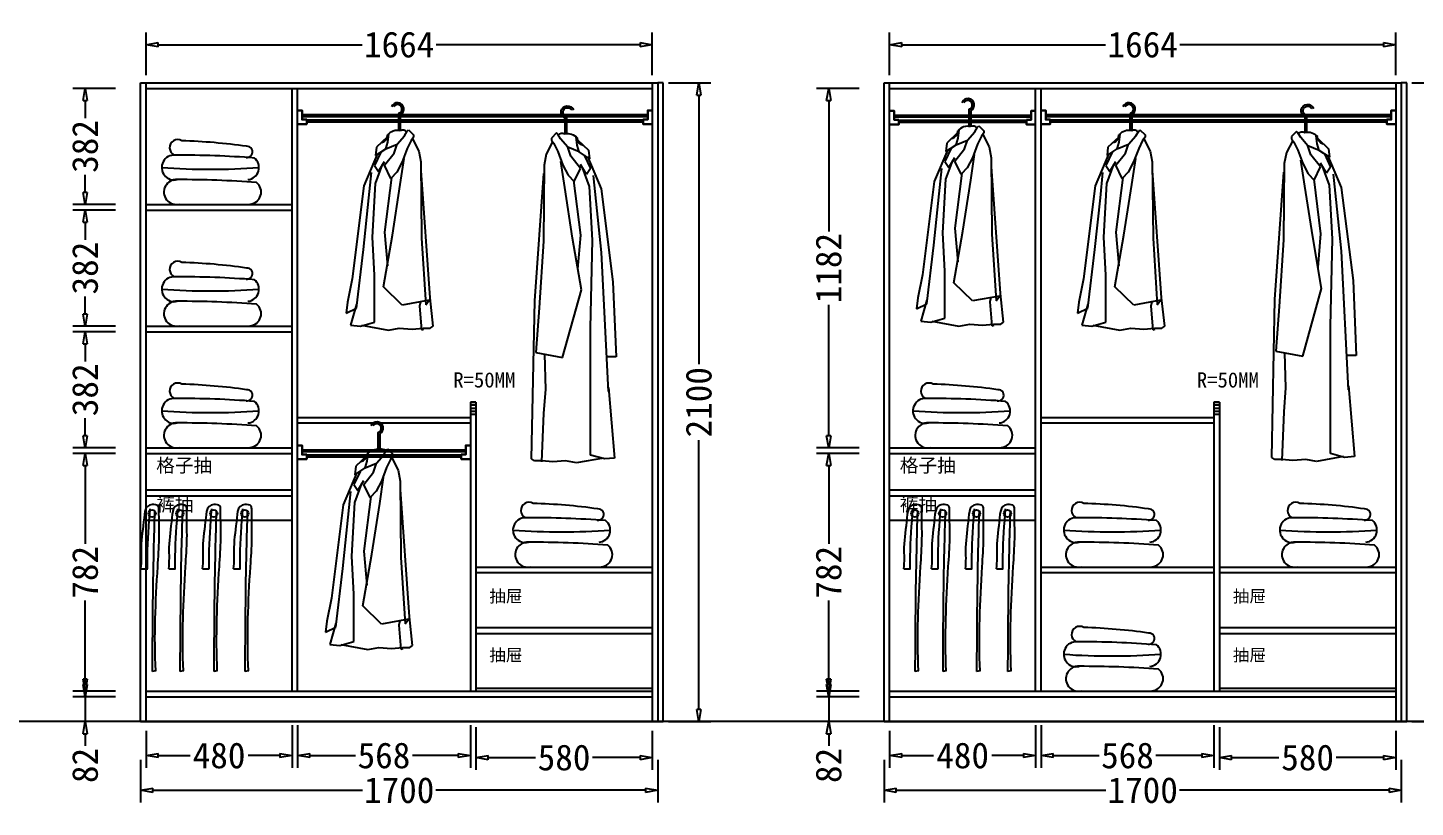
# Model space of a CAD drawing. Header units: millimetres. Extents: x 304407 to 361076, y -1262425 to -1203358.
# Drawn here: x 332654 to 337215, y -1212568 to -1210005 of the extents above; entities that cross this region are included whole.
import ezdxf

# ---------------------------------------------------------------- set-up
doc = ezdxf.new("R2010")
doc.units = ezdxf.units.MM
doc.header["$LTSCALE"] = 20
doc.layers.get('Defpoints').update_dxf_attribs({"color": 250})
for name, color, linetype in [('4', 1, 'Continuous'), ('6', 6, 'Continuous'), ('8', 8, 'Continuous'), ('LAYER10', 11, 'Continuous'), ('LAYER8', 11, 'Continuous'), ('图层3', 4, 'Continuous'), ('墙体', 40, 'Continuous')]:
    doc.layers.add(name, color=color, linetype=linetype)
doc.styles.get("Standard").update_dxf_attribs({"font": 'SimSun.ttf', "height": 85})
doc.styles.add('text', font='SimSun.ttf', dxfattribs={"height": 85})
doc.dimstyles.new('周文晶', dxfattribs={"dimtxt": 70, "dimasz": 40, "dimexe": 40, "dimexo": 30, "dimgap": 10, "dimtad": 0, "dimdec": 0, "dimtxsty": 'Standard', "dimblk": 'CLOSEDBLANK', "dimcen": 200, "dimclrd": 256, "dimclre": 256, "dimadec": 0, "dimazin": 0, "dimtfac": 1, "dimtdec": 0, "dimtmove": 0, "dimatfit": 3, "dimldrblk": 'CLOSEDBLANK', "dimfxl": 100, "dimfxlon": 1, "dimarcsym": 0})

# ---------------------------------------------------------------- blocks, each defined once
blk = doc.blocks.new('_ClosedBlank')
at = {"color": 0, "linetype": 'ByBlock', "lineweight": -2}
for p, q in [((-1, 0.17), (0, 0)), ((-1, 0.17), (-1, -0.17)), ((0, 0), (-1, -0.17))]:
    blk.add_line(p, q, dxfattribs=at)
blk = doc.blocks.new('*D378')
at = {"lineweight": -2, "transparency": 16777216}
for p, q in [((333043.1, -1212316.5), (333043.1, -1212438)), ((333523.1, -1212298), (333523.1, -1212438)), ((333083.1, -1212398), (333187.6, -1212398)), ((333483.1, -1212398), (333378.6, -1212398))]:
    blk.add_line(p, q, dxfattribs=at)
at = {"layer": 'Defpoints', "color": 0, "transparency": 16777216}
for p in [(333523.1, -1212186.5), (333043.1, -1212286.5), (333523.1, -1212398)]:
    blk.add_point(p, dxfattribs=at)
at = {"lineweight": -2, "transparency": 16777216, "xscale": 40, "yscale": 40, "zscale": 40, "rotation": 180}
blk.add_blockref('_ClosedBlank', (333043.1, -1212398), dxfattribs=at)
at = {"lineweight": -2, "transparency": 16777216, "xscale": 40, "yscale": 40, "zscale": 40}
blk.add_blockref('_ClosedBlank', (333523.1, -1212398), dxfattribs=at)
at = {"color": 0, "transparency": 16777216, "insert": (333283.1, -1212398), "char_height": 85, "attachment_point": 5}
blk.add_mtext('480', dxfattribs=at)
blk = doc.blocks.new('*D379')
at = {"lineweight": -2, "transparency": 16777216}
for p, q in [((333541.1, -1212298), (333541.1, -1212438)), ((334109.1, -1212298), (334109.1, -1212438)), ((333581.1, -1212398), (333731.5, -1212398)), ((334069.1, -1212398), (333918.7, -1212398))]:
    blk.add_line(p, q, dxfattribs=at)
at = {"layer": 'Defpoints', "color": 0, "transparency": 16777216}
for p in [(333541.1, -1210204.5), (334109.1, -1212186.5), (334109.1, -1212398)]:
    blk.add_point(p, dxfattribs=at)
at = {"lineweight": -2, "transparency": 16777216, "xscale": 40, "yscale": 40, "zscale": 40, "rotation": 180}
blk.add_blockref('_ClosedBlank', (333541.1, -1212398), dxfattribs=at)
at = {"lineweight": -2, "transparency": 16777216, "xscale": 40, "yscale": 40, "zscale": 40}
blk.add_blockref('_ClosedBlank', (334109.1, -1212398), dxfattribs=at)
at = {"color": 0, "transparency": 16777216, "insert": (333825.1, -1212398), "char_height": 85, "attachment_point": 5}
blk.add_mtext('568', dxfattribs=at)
blk = doc.blocks.new('*D380')
at = {"lineweight": -2, "transparency": 16777216}
for p, q in [((333043.1, -1210161.1), (333043.1, -1210021.1)), ((334707.1, -1210161.1), (334707.1, -1210021.1)), ((333083.1, -1210061.1), (333753.2, -1210061.1)), ((334667.1, -1210061.1), (333997, -1210061.1))]:
    blk.add_line(p, q, dxfattribs=at)
at = {"layer": 'Defpoints', "color": 0, "transparency": 16777216}
for p in [(334707.1, -1210061.1), (333043.1, -1210204.5), (334707.1, -1210204.5)]:
    blk.add_point(p, dxfattribs=at)
at = {"lineweight": -2, "transparency": 16777216, "xscale": 40, "yscale": 40, "zscale": 40, "rotation": 180}
blk.add_blockref('_ClosedBlank', (333043.1, -1210061.1), dxfattribs=at)
at = {"lineweight": -2, "transparency": 16777216, "xscale": 40, "yscale": 40, "zscale": 40}
blk.add_blockref('_ClosedBlank', (334707.1, -1210061.1), dxfattribs=at)
at = {"color": 0, "transparency": 16777216, "insert": (333875.1, -1210061.1), "char_height": 85, "attachment_point": 5}
blk.add_mtext('1664', dxfattribs=at)
blk = doc.blocks.new('*D381')
at = {"lineweight": -2, "transparency": 16777216}
for p, q in [((333025.1, -1212412.1), (333025.1, -1212552.1)), ((334725.1, -1212412.1), (334725.1, -1212552.1)), ((333065.1, -1212512.1), (333754.1, -1212512.1)), ((334685.1, -1212512.1), (333996.1, -1212512.1))]:
    blk.add_line(p, q, dxfattribs=at)
at = {"layer": 'Defpoints', "color": 0, "transparency": 16777216}
for p in [(333025.1, -1212286.5), (334725.1, -1212286.5), (334725.1, -1212512.1)]:
    blk.add_point(p, dxfattribs=at)
at = {"lineweight": -2, "transparency": 16777216, "xscale": 40, "yscale": 40, "zscale": 40, "rotation": 180}
blk.add_blockref('_ClosedBlank', (333025.1, -1212512.1), dxfattribs=at)
at = {"lineweight": -2, "transparency": 16777216, "xscale": 40, "yscale": 40, "zscale": 40}
blk.add_blockref('_ClosedBlank', (334725.1, -1212512.1), dxfattribs=at)
at = {"color": 0, "transparency": 16777216, "insert": (333875.1, -1212512.1), "char_height": 85, "attachment_point": 5}
blk.add_mtext('1700', dxfattribs=at)
blk = doc.blocks.new('*D382')
at = {"lineweight": -2, "transparency": 16777216}
for p, q in [((332842.8, -1212164.5), (332842.8, -1212124.5)), ((332942.8, -1212204.5), (332802.8, -1212204.5)), ((332842.8, -1212204.5), (332842.8, -1212286.5)), ((332942.8, -1212286.5), (332802.8, -1212286.5)), ((332842.8, -1212326.5), (332842.8, -1212366.5))]:
    blk.add_line(p, q, dxfattribs=at)
at = {"layer": 'Defpoints', "color": 0, "transparency": 16777216}
for p in [(332842.8, -1212204.5), (333043.1, -1212204.5), (333025.1, -1212286.5)]:
    blk.add_point(p, dxfattribs=at)
at = {"lineweight": -2, "transparency": 16777216, "xscale": 40, "yscale": 40, "zscale": 40}
for p, rotation in [((332842.8, -1212204.5), 270), ((332842.8, -1212286.5), 90)]:
    blk.add_blockref('_ClosedBlank', p, dxfattribs=dict(at, rotation=rotation))
at = {"color": 0, "transparency": 16777216, "insert": (332842.8, -1212430.5), "char_height": 85, "attachment_point": 5, "rotation": 90}
blk.add_mtext('82', dxfattribs=at)
blk = doc.blocks.new('*D383')
at = {"lineweight": -2, "transparency": 16777216}
for p, q in [((332942.8, -1211404.5), (332802.8, -1211404.5)), ((332842.8, -1211444.5), (332842.8, -1211702.4)), ((332842.8, -1212146.5), (332842.8, -1211888.6)), ((332942.8, -1212186.5), (332802.8, -1212186.5))]:
    blk.add_line(p, q, dxfattribs=at)
at = {"layer": 'Defpoints', "color": 0, "transparency": 16777216}
for p in [(332842.8, -1211404.5), (333043.1, -1211404.5), (333043.1, -1212186.5)]:
    blk.add_point(p, dxfattribs=at)
at = {"lineweight": -2, "transparency": 16777216, "xscale": 40, "yscale": 40, "zscale": 40}
for p, rotation in [((332842.8, -1211404.5), 90), ((332842.8, -1212186.5), 270)]:
    blk.add_blockref('_ClosedBlank', p, dxfattribs=dict(at, rotation=rotation))
at = {"color": 0, "transparency": 16777216, "insert": (332842.8, -1211795.5), "char_height": 85, "attachment_point": 5, "rotation": 90}
blk.add_mtext('782', dxfattribs=at)
blk = doc.blocks.new('*D384')
at = {"lineweight": -2, "transparency": 16777216}
for p, q in [((332942.8, -1211004.5), (332802.8, -1211004.5)), ((332842.8, -1211044.5), (332842.8, -1211102.1)), ((332842.8, -1211346.5), (332842.8, -1211288.8)), ((332942.8, -1211386.5), (332802.8, -1211386.5))]:
    blk.add_line(p, q, dxfattribs=at)
at = {"layer": 'Defpoints', "color": 0, "transparency": 16777216}
for p in [(332842.8, -1211004.5), (333043.1, -1211004.5), (333043.1, -1211386.5)]:
    blk.add_point(p, dxfattribs=at)
at = {"lineweight": -2, "transparency": 16777216, "xscale": 40, "yscale": 40, "zscale": 40}
for p, rotation in [((332842.8, -1211004.5), 90), ((332842.8, -1211386.5), 270)]:
    blk.add_blockref('_ClosedBlank', p, dxfattribs=dict(at, rotation=rotation))
at = {"color": 0, "transparency": 16777216, "insert": (332842.8, -1211195.5), "char_height": 85, "attachment_point": 5, "rotation": 90}
blk.add_mtext('382', dxfattribs=at)
blk = doc.blocks.new('*D385')
at = {"lineweight": -2, "transparency": 16777216}
for p, q in [((332942.8, -1210604.5), (332802.8, -1210604.5)), ((332842.8, -1210644.5), (332842.8, -1210702.1)), ((332842.8, -1210946.5), (332842.8, -1210888.8)), ((332942.8, -1210986.5), (332802.8, -1210986.5))]:
    blk.add_line(p, q, dxfattribs=at)
at = {"layer": 'Defpoints', "color": 0, "transparency": 16777216}
for p in [(332842.8, -1210604.5), (333043.1, -1210604.5), (333043.1, -1210986.5)]:
    blk.add_point(p, dxfattribs=at)
at = {"lineweight": -2, "transparency": 16777216, "xscale": 40, "yscale": 40, "zscale": 40}
for p, rotation in [((332842.8, -1210604.5), 90), ((332842.8, -1210986.5), 270)]:
    blk.add_blockref('_ClosedBlank', p, dxfattribs=dict(at, rotation=rotation))
at = {"color": 0, "transparency": 16777216, "insert": (332842.8, -1210795.5), "char_height": 85, "attachment_point": 5, "rotation": 90}
blk.add_mtext('382', dxfattribs=at)
blk = doc.blocks.new('*D386')
at = {"lineweight": -2, "transparency": 16777216}
for p, q in [((332942.8, -1210204.5), (332802.8, -1210204.5)), ((332842.8, -1210244.5), (332842.8, -1210302.1)), ((332842.8, -1210546.5), (332842.8, -1210488.8)), ((332942.8, -1210586.5), (332802.8, -1210586.5))]:
    blk.add_line(p, q, dxfattribs=at)
at = {"layer": 'Defpoints', "color": 0, "transparency": 16777216}
for p in [(332842.8, -1210204.5), (333043.1, -1210204.5), (333043.1, -1210586.5)]:
    blk.add_point(p, dxfattribs=at)
at = {"lineweight": -2, "transparency": 16777216, "xscale": 40, "yscale": 40, "zscale": 40}
for p, rotation in [((332842.8, -1210204.5), 90), ((332842.8, -1210586.5), 270)]:
    blk.add_blockref('_ClosedBlank', p, dxfattribs=dict(at, rotation=rotation))
at = {"color": 0, "transparency": 16777216, "insert": (332842.8, -1210395.5), "char_height": 85, "attachment_point": 5, "rotation": 90}
blk.add_mtext('382', dxfattribs=at)
blk = doc.blocks.new('*D387')
at = {"lineweight": -2, "transparency": 16777216}
for p, q in [((334760, -1210186.5), (334900, -1210186.5)), ((334860, -1210226.5), (334860, -1211111.7)), ((334860, -1212246.5), (334860, -1211361.2)), ((334760, -1212286.5), (334900, -1212286.5))]:
    blk.add_line(p, q, dxfattribs=at)
at = {"layer": 'Defpoints', "color": 0, "transparency": 16777216}
for p in [(334725.1, -1210186.5), (334860, -1210186.5), (334725.1, -1212286.5)]:
    blk.add_point(p, dxfattribs=at)
at = {"lineweight": -2, "transparency": 16777216, "xscale": 40, "yscale": 40, "zscale": 40}
for p, rotation in [((334860, -1210186.5), 90), ((334860, -1212286.5), 270)]:
    blk.add_blockref('_ClosedBlank', p, dxfattribs=dict(at, rotation=rotation))
at = {"color": 0, "transparency": 16777216, "insert": (334860, -1211236.5), "char_height": 85, "attachment_point": 5, "rotation": 90}
blk.add_mtext('2100', dxfattribs=at)
blk = doc.blocks.new('*D388')
at = {"lineweight": -2, "transparency": 16777216}
for p, q in [((334127.1, -1212304.7), (334127.1, -1212444.7)), ((334707.1, -1212316.5), (334707.1, -1212444.7)), ((334167.1, -1212404.7), (334323, -1212404.7)), ((334667.1, -1212404.7), (334511.1, -1212404.7))]:
    blk.add_line(p, q, dxfattribs=at)
at = {"layer": 'Defpoints', "color": 0, "transparency": 16777216}
for p in [(334127.1, -1212186.5), (334707.1, -1212286.5), (334707.1, -1212404.7)]:
    blk.add_point(p, dxfattribs=at)
at = {"lineweight": -2, "transparency": 16777216, "xscale": 40, "yscale": 40, "zscale": 40, "rotation": 180}
blk.add_blockref('_ClosedBlank', (334127.1, -1212404.7), dxfattribs=at)
at = {"lineweight": -2, "transparency": 16777216, "xscale": 40, "yscale": 40, "zscale": 40}
blk.add_blockref('_ClosedBlank', (334707.1, -1212404.7), dxfattribs=at)
at = {"color": 0, "transparency": 16777216, "insert": (334417.1, -1212404.7), "char_height": 85, "attachment_point": 5}
blk.add_mtext('580', dxfattribs=at)
blk = doc.blocks.new('*D389')
at = {"lineweight": -2, "transparency": 16777216}
for p, q in [((335487.2, -1212316.5), (335487.2, -1212438)), ((335967.2, -1212298), (335967.2, -1212438)), ((335527.2, -1212398), (335631.7, -1212398)), ((335927.2, -1212398), (335822.7, -1212398))]:
    blk.add_line(p, q, dxfattribs=at)
at = {"layer": 'Defpoints', "color": 0, "transparency": 16777216}
for p in [(335967.2, -1212186.5), (335487.2, -1212286.5), (335967.2, -1212398)]:
    blk.add_point(p, dxfattribs=at)
at = {"lineweight": -2, "transparency": 16777216, "xscale": 40, "yscale": 40, "zscale": 40, "rotation": 180}
blk.add_blockref('_ClosedBlank', (335487.2, -1212398), dxfattribs=at)
at = {"lineweight": -2, "transparency": 16777216, "xscale": 40, "yscale": 40, "zscale": 40}
blk.add_blockref('_ClosedBlank', (335967.2, -1212398), dxfattribs=at)
at = {"color": 0, "transparency": 16777216, "insert": (335727.2, -1212398), "char_height": 85, "attachment_point": 5}
blk.add_mtext('480', dxfattribs=at)
blk = doc.blocks.new('*D390')
at = {"lineweight": -2, "transparency": 16777216}
for p, q in [((335985.2, -1212298), (335985.2, -1212438)), ((336553.2, -1212298), (336553.2, -1212438)), ((336025.2, -1212398), (336175.6, -1212398)), ((336513.2, -1212398), (336362.8, -1212398))]:
    blk.add_line(p, q, dxfattribs=at)
at = {"layer": 'Defpoints', "color": 0, "transparency": 16777216}
for p in [(335985.2, -1210204.5), (336553.2, -1212186.5), (336553.2, -1212398)]:
    blk.add_point(p, dxfattribs=at)
at = {"lineweight": -2, "transparency": 16777216, "xscale": 40, "yscale": 40, "zscale": 40, "rotation": 180}
blk.add_blockref('_ClosedBlank', (335985.2, -1212398), dxfattribs=at)
at = {"lineweight": -2, "transparency": 16777216, "xscale": 40, "yscale": 40, "zscale": 40}
blk.add_blockref('_ClosedBlank', (336553.2, -1212398), dxfattribs=at)
at = {"color": 0, "transparency": 16777216, "insert": (336269.2, -1212398), "char_height": 85, "attachment_point": 5}
blk.add_mtext('568', dxfattribs=at)
blk = doc.blocks.new('*D391')
at = {"lineweight": -2, "transparency": 16777216}
for p, q in [((335487.2, -1210161.1), (335487.2, -1210021.1)), ((337151.2, -1210161.1), (337151.2, -1210021.1)), ((335527.2, -1210061.1), (336197.3, -1210061.1)), ((337111.2, -1210061.1), (336441.1, -1210061.1))]:
    blk.add_line(p, q, dxfattribs=at)
at = {"layer": 'Defpoints', "color": 0, "transparency": 16777216}
for p in [(337151.2, -1210061.1), (335487.2, -1210204.5), (337151.2, -1210204.5)]:
    blk.add_point(p, dxfattribs=at)
at = {"lineweight": -2, "transparency": 16777216, "xscale": 40, "yscale": 40, "zscale": 40, "rotation": 180}
blk.add_blockref('_ClosedBlank', (335487.2, -1210061.1), dxfattribs=at)
at = {"lineweight": -2, "transparency": 16777216, "xscale": 40, "yscale": 40, "zscale": 40}
blk.add_blockref('_ClosedBlank', (337151.2, -1210061.1), dxfattribs=at)
at = {"color": 0, "transparency": 16777216, "insert": (336319.2, -1210061.1), "char_height": 85, "attachment_point": 5}
blk.add_mtext('1664', dxfattribs=at)
blk = doc.blocks.new('*D392')
at = {"lineweight": -2, "transparency": 16777216}
for p, q in [((335469.2, -1212412.1), (335469.2, -1212552.1)), ((337169.2, -1212412.1), (337169.2, -1212552.1)), ((335509.2, -1212512.1), (336198.2, -1212512.1)), ((337129.2, -1212512.1), (336440.2, -1212512.1))]:
    blk.add_line(p, q, dxfattribs=at)
at = {"layer": 'Defpoints', "color": 0, "transparency": 16777216}
for p in [(335469.2, -1212286.5), (337169.2, -1212286.5), (337169.2, -1212512.1)]:
    blk.add_point(p, dxfattribs=at)
at = {"lineweight": -2, "transparency": 16777216, "xscale": 40, "yscale": 40, "zscale": 40, "rotation": 180}
blk.add_blockref('_ClosedBlank', (335469.2, -1212512.1), dxfattribs=at)
at = {"lineweight": -2, "transparency": 16777216, "xscale": 40, "yscale": 40, "zscale": 40}
blk.add_blockref('_ClosedBlank', (337169.2, -1212512.1), dxfattribs=at)
at = {"color": 0, "transparency": 16777216, "insert": (336319.2, -1212512.1), "char_height": 85, "attachment_point": 5}
blk.add_mtext('1700', dxfattribs=at)
blk = doc.blocks.new('*D393')
at = {"lineweight": -2, "transparency": 16777216}
for p, q in [((335286.9, -1212164.5), (335286.9, -1212124.5)), ((335386.9, -1212204.5), (335246.9, -1212204.5)), ((335286.9, -1212204.5), (335286.9, -1212286.5)), ((335386.9, -1212286.5), (335246.9, -1212286.5)), ((335286.9, -1212326.5), (335286.9, -1212366.5))]:
    blk.add_line(p, q, dxfattribs=at)
at = {"layer": 'Defpoints', "color": 0, "transparency": 16777216}
for p in [(335286.9, -1212204.5), (335487.2, -1212204.5), (335469.2, -1212286.5)]:
    blk.add_point(p, dxfattribs=at)
at = {"lineweight": -2, "transparency": 16777216, "xscale": 40, "yscale": 40, "zscale": 40}
for p, rotation in [((335286.9, -1212204.5), 270), ((335286.9, -1212286.5), 90)]:
    blk.add_blockref('_ClosedBlank', p, dxfattribs=dict(at, rotation=rotation))
at = {"color": 0, "transparency": 16777216, "insert": (335286.9, -1212430.5), "char_height": 85, "attachment_point": 5, "rotation": 90}
blk.add_mtext('82', dxfattribs=at)
blk = doc.blocks.new('*D394')
at = {"lineweight": -2, "transparency": 16777216}
for p, q in [((335386.9, -1211404.5), (335246.9, -1211404.5)), ((335286.9, -1211444.5), (335286.9, -1211702.4)), ((335286.9, -1212146.5), (335286.9, -1211888.6)), ((335386.9, -1212186.5), (335246.9, -1212186.5))]:
    blk.add_line(p, q, dxfattribs=at)
at = {"layer": 'Defpoints', "color": 0, "transparency": 16777216}
for p in [(335286.9, -1211404.5), (335487.2, -1211404.5), (335487.2, -1212186.5)]:
    blk.add_point(p, dxfattribs=at)
at = {"lineweight": -2, "transparency": 16777216, "xscale": 40, "yscale": 40, "zscale": 40}
for p, rotation in [((335286.9, -1211404.5), 90), ((335286.9, -1212186.5), 270)]:
    blk.add_blockref('_ClosedBlank', p, dxfattribs=dict(at, rotation=rotation))
at = {"color": 0, "transparency": 16777216, "insert": (335286.9, -1211795.5), "char_height": 85, "attachment_point": 5, "rotation": 90}
blk.add_mtext('782', dxfattribs=at)
blk = doc.blocks.new('*D395')
at = {"lineweight": -2, "transparency": 16777216}
for p, q in [((335386.9, -1210204.5), (335246.9, -1210204.5)), ((335286.9, -1210244.5), (335286.9, -1210675.2)), ((335286.9, -1211346.5), (335286.9, -1210915.7)), ((335386.9, -1211386.5), (335246.9, -1211386.5))]:
    blk.add_line(p, q, dxfattribs=at)
at = {"layer": 'Defpoints', "color": 0, "transparency": 16777216}
for p in [(335286.9, -1210204.5), (335487.2, -1210204.5), (335487.2, -1211386.5)]:
    blk.add_point(p, dxfattribs=at)
at = {"lineweight": -2, "transparency": 16777216, "xscale": 40, "yscale": 40, "zscale": 40}
for p, rotation in [((335286.9, -1210204.5), 90), ((335286.9, -1211386.5), 270)]:
    blk.add_blockref('_ClosedBlank', p, dxfattribs=dict(at, rotation=rotation))
at = {"color": 0, "transparency": 16777216, "insert": (335286.9, -1210795.5), "char_height": 85, "attachment_point": 5, "rotation": 90}
blk.add_mtext('1182', dxfattribs=at)
blk = doc.blocks.new('*D396')
at = {"lineweight": -2, "transparency": 16777216}
for p, q in [((337204.1, -1210186.5), (337344.1, -1210186.5)), ((337304.1, -1210226.5), (337304.1, -1211111.7)), ((337304.1, -1212246.5), (337304.1, -1211361.2)), ((337204.1, -1212286.5), (337344.1, -1212286.5))]:
    blk.add_line(p, q, dxfattribs=at)
at = {"layer": 'Defpoints', "color": 0, "transparency": 16777216}
for p in [(337169.2, -1210186.5), (337304.1, -1210186.5), (337169.2, -1212286.5)]:
    blk.add_point(p, dxfattribs=at)
at = {"lineweight": -2, "transparency": 16777216, "xscale": 40, "yscale": 40, "zscale": 40}
for p, rotation in [((337304.1, -1210186.5), 90), ((337304.1, -1212286.5), 270)]:
    blk.add_blockref('_ClosedBlank', p, dxfattribs=dict(at, rotation=rotation))
at = {"color": 0, "transparency": 16777216, "insert": (337304.1, -1211236.5), "char_height": 85, "attachment_point": 5, "rotation": 90}
blk.add_mtext('2100', dxfattribs=at)
blk = doc.blocks.new('*D397')
at = {"lineweight": -2, "transparency": 16777216}
for p, q in [((336571.2, -1212304.7), (336571.2, -1212444.7)), ((337151.2, -1212316.5), (337151.2, -1212444.7)), ((336611.2, -1212404.7), (336767.1, -1212404.7)), ((337111.2, -1212404.7), (336955.3, -1212404.7))]:
    blk.add_line(p, q, dxfattribs=at)
at = {"layer": 'Defpoints', "color": 0, "transparency": 16777216}
for p in [(336571.2, -1212186.5), (337151.2, -1212286.5), (337151.2, -1212404.7)]:
    blk.add_point(p, dxfattribs=at)
at = {"lineweight": -2, "transparency": 16777216, "xscale": 40, "yscale": 40, "zscale": 40, "rotation": 180}
blk.add_blockref('_ClosedBlank', (336571.2, -1212404.7), dxfattribs=at)
at = {"lineweight": -2, "transparency": 16777216, "xscale": 40, "yscale": 40, "zscale": 40}
blk.add_blockref('_ClosedBlank', (337151.2, -1212404.7), dxfattribs=at)
at = {"color": 0, "transparency": 16777216, "insert": (336861.2, -1212404.7), "char_height": 85, "attachment_point": 5}
blk.add_mtext('580', dxfattribs=at)
blk = doc.blocks.new('A$C1C5764E0')
at = {"layer": '8'}
for p, q in [((172.3, 708.4), (172.3, 657.4)), ((178.3, 708.4), (178.3, 657.4)), ((137.4, 618.5), (140.1, 644.9)), ((167.9, 611.6), (191.5, 639.3)), ((191.5, 639.3), (201.2, 654.6)), ((201.2, 654.6), (205.3, 658.7)), ((205.3, 658.7), (222, 642.1)), ((222, 642.1), (222, 635.2)), ((99.9, 601.9), (97.1, 574.2)), ((97.1, 574.2), (130.4, 596.4)), ((135.3, 635.3), (99.9, 601.9)), ((130.4, 596.4), (137.4, 618.5)), ((130.4, 596.4), (167.9, 611.6)), ((158.2, 582.5), (167.9, 611.6)), ((201.2, 597.8), (184.5, 553.4)), ((213.6, 624.1), (201.2, 597.8)), ((222, 635.2), (213.6, 624.1)), ((217.8, 629.6), (238.6, 589.4)), ((103, 580.9), (58.4, 475.1)), ((113.7, 585.2), (93.2, 541.7)), ((106.3, 522.1), (125.9, 554.7)), ((126.3, 542.3), (158.2, 582.5)), ((184.5, 553.4), (166.5, 520.1)), ((178.3, 479.5), (191.3, 564.6)), ((238.6, 589.4), (245.5, 553.4)), ((245.5, 553.4), (248.3, 302.5)), ((75, 435), (83.4, 518.8)), ((93.2, 541.7), (106.3, 522.1)), ((96.5, 482.8), (119.4, 544.9)), ((148.8, 502.4), (125.9, 322.6)), ((147.1, 499.3), (126.3, 542.3)), ((166.5, 520.1), (147.1, 499.3)), ((276.4, 106.8), (247, 525.3)), ((58.4, 475.1), (19.5, 168.8)), ((86.6, 306.3), (96.5, 482.8)), ((152.1, 312.8), (178.3, 479.5)), ((57, 265.8), (75, 435)), ((125.9, 322.6), (135.7, 211.4)), ((93.2, 180.9), (86.6, 306.3)), ((122.6, 142.8), (152.1, 312.8)), ((248.3, 302.5), (262.2, 83.5)), ((34.3, 73.1), (57, 265.8)), ((19.5, 168.8), (4.8, 92.7)), ((93.2, 26.2), (93.2, 180.9)), ((184.8, 82.8), (122.6, 142.8)), ((4.8, 92.7), (0, 56.7)), ((273.1, 99.1), (184.8, 82.8)), ((244.2, 93.8), (240.9, 79.6)), ((262.2, 83.5), (273.1, 99.1)), ((286.7, 13.1), (276.4, 106.8)), ((0, 56.7), (34.3, 73.1)), ((34.3, 86.2), (14.7, 16.3)), ((240.9, 79.6), (247.4, 1.1)), ((14.7, 16.3), (47.4, 13.1)), ((47.4, 13.1), (93.2, 26.2)), ((50.7, 16.3), (139, 0)), ((139, 0), (175, 6.5)), ((175, 6.5), (217.5, 3.3)), ((217.5, 3.3), (253.5, 6.5)), ((247.4, 1.1), (254, 3.3)), ((253.5, 6.5), (276.9, 6.5)), ((276.9, 6.5), (286.7, 13.1))]:
    blk.add_line(p, q, dxfattribs=at)
for centre, radius, start, end in [((168.9, 727.1), 20.9, 296.6338, 159.5285), ((168.9, 727.1), 14.9, 296.6338, 150.6175), ((175.9, 709.9), 3.91, 94.6712, 201.9626), ((110.9, 641.2), 25.1, 286.2636, 2.0248), ((168.9, 613.1), 43.9, 77.6993, 138.5966), ((186.2, 639.8), 18, 42.48, 116.3392)]:
    blk.add_arc(centre, radius, start, end, dxfattribs=at)
blk = doc.blocks.new('A$C4F477F88')
at = {"layer": 'LAYER10'}
blk.add_blockref('A$C1C5764E0', (0, 0), dxfattribs=at)
blk = doc.blocks.new('A$C5E603B19')
at = {"layer": 'LAYER8'}
blk.add_blockref('A$C4F477F88', (0, 0), dxfattribs=at)
blk = doc.blocks.new('A$C1B0A679D')
at = {"layer": '图层3'}
blk.add_blockref('A$C5E603B19', (0, 0), dxfattribs=at)
blk = doc.blocks.new('A$C52EB379C')
at = {"layer": '8'}
for p, q in [((163.3, 1134.6), (163.3, 1083.5)), ((169.3, 1134.6), (169.3, 1083.5)), ((126.4, 1061.5), (91, 1028.1)), ((128.4, 1044.7), (131.2, 1071)), ((159, 1037.8), (182.5, 1065.5)), ((182.5, 1065.5), (192.3, 1080.7)), ((192.3, 1080.7), (196.4, 1084.9)), ((204.7, 1050.2), (192.3, 1023.9)), ((196.4, 1084.9), (213.1, 1068.3)), ((213.1, 1061.3), (204.7, 1050.2)), ((208.9, 1055.8), (229.7, 1015.6)), ((213.1, 1068.3), (213.1, 1061.3)), ((94.1, 1007.1), (49.5, 901.3)), ((104.8, 1011.4), (84.3, 967.8)), ((91, 1028.1), (88.2, 1000.3)), ((88.2, 1000.3), (121.5, 1022.5)), ((117.4, 968.5), (149.3, 1008.7)), ((121.5, 1022.5), (128.4, 1044.7)), ((121.5, 1022.5), (159, 1037.8)), ((149.3, 1008.7), (159, 1037.8)), ((192.3, 1023.9), (175.6, 979.5)), ((229.7, 1015.6), (236.6, 979.5)), ((84.3, 967.8), (97.4, 948.2)), ((87.6, 909), (110.5, 971.1)), ((97.4, 948.2), (117, 980.9)), ((138.2, 925.5), (117.4, 968.5)), ((175.6, 979.5), (157.6, 946.3)), ((169.3, 905.7), (182.4, 990.7)), ((236.6, 979.5), (239.4, 728.7)), ((66.1, 861.1), (74.5, 944.9)), ((139.9, 928.6), (117, 748.8)), ((157.6, 946.3), (138.2, 925.5)), ((267.5, 533), (238.1, 951.5)), ((49.5, 901.3), (10.6, 595)), ((77.7, 732.4), (87.6, 909)), ((143.2, 738.9), (169.3, 905.7)), ((48.1, 692), (66.1, 861.1)), ((84.3, 444.7), (77.7, 732.4)), ((113.7, 568.9), (143.2, 738.9)), ((117, 748.8), (126.8, 637.6)), ((25.4, 235.4), (48.1, 692)), ((239.4, 728.7), (253.3, 509.7)), ((10.6, 595), (0, 349)), ((175.9, 346.6), (113.7, 568.9)), ((253.3, 509.7), (264.2, 362.9)), ((277.8, 13.1), (267.5, 533)), ((84.3, 26.2), (84.3, 444.7)), ((0, 349), (31, 349)), ((264.2, 362.9), (175.9, 346.6)), ((235.3, 357.6), (232, 242)), ((25.4, 248.5), (5.8, 16.3)), ((232, 242), (238.5, 163.5)), ((238.5, 163.5), (245.1, 3.3)), ((5.8, 16.3), (38.5, 13.1)), ((38.5, 13.1), (84.3, 26.2)), ((41.7, 16.3), (130.1, 0)), ((130.1, 0), (166.1, 6.5)), ((166.1, 6.5), (208.6, 3.3)), ((208.6, 3.3), (244.6, 6.5)), ((244.6, 6.5), (268, 6.5)), ((268, 6.5), (277.8, 13.1))]:
    blk.add_line(p, q, dxfattribs=at)
for centre, radius, start, end in [((160, 1153.2), 20.9, 296.6338, 159.5285), ((160, 1153.2), 14.9, 296.6338, 150.6175), ((167, 1136), 3.91, 94.6712, 201.9626), ((102, 1067.4), 25.1, 286.2636, 2.0248), ((160, 1039.2), 43.9, 77.6993, 138.5966), ((177.3, 1066), 18, 42.48, 116.3392)]:
    blk.add_arc(centre, radius, start, end, dxfattribs=at)
blk = doc.blocks.new('A$C05785CA5')
at = {"layer": 'LAYER10'}
blk.add_blockref('A$C52EB379C', (0, 0), dxfattribs=at)
blk = doc.blocks.new('A$C100967EE')
at = {"layer": 'LAYER10'}
blk.add_blockref('A$C05785CA5', (0, 0), dxfattribs=at)
blk = doc.blocks.new('A$C65D30603')
at = {"layer": 'LAYER8'}
blk.add_blockref('A$C100967EE', (0, 0), dxfattribs=at)
blk = doc.blocks.new('A$C50CE712E')
at = {"layer": '图层3'}
blk.add_blockref('A$C65D30603', (0, 0), dxfattribs=at)
blk = doc.blocks.new('A$C11F00F61')
at = {"color": 8}
blk.add_line((48.2, 0), (290.3, 1.2), dxfattribs=at)
at = {"layer": '墙体', "color": 8}
for centre, radius, start, end in [((52.6, 186.6), 26.7, 59.8021, 244.0801), ((9.8, -1698.7), 1909.1, 81.8981, 88.3112), ((280.3, 173), 18.4, 260.1551, 94.4157), ((41, 121.6), 41, 86.0834, 284.0988), ((53.8, -3125.6), 3288.1, 85.6244, 90.1755), ((279.7, 121.7), 40, 274.9406, 51.3165), ((159.2, 2329.1), 2213.2, 265.8756, 274.159), ((48.2, 41), 41, 86.0834, 284.0988), ((61, -3206.2), 3288.1, 85.6244, 90.1755), ((286.9, 41.1), 40, 274.9406, 51.3165)]:
    blk.add_arc(centre, radius, start, end, dxfattribs=at)
blk = doc.blocks.new('A$C3B9601DC')
at = {"layer": '4', "color": 8}
blk.add_line((62, 1.5), (47.4, 0), dxfattribs=at)
for points, knots in [([(62, 1.5), (55.4, 144.3), (62.8, 324.3), (78.7, 548.8), (75.2, 622.1), (75.7, 684.6), (46.8, 686.9), (17.9, 676.1), (12.7, 599.8), (-1.5, 524.3), (4.4, 450.4), (0, 421.8)], [0, 0, 0, 0, 428.516837, 544.203019, 664.137455, 677.621305, 701.749401, 722.125787, 770.743064, 895.133582, 980.731534, 980.731534, 980.731534, 980.731534]), ([(37.8, 667.5), (32.8, 603.2), (26.4, 521.3), (26.8, 439.3), (26.9, 421.8)], [0, 0, 0, 0, 193.394932, 246.046188, 246.046188, 246.046188, 246.046188])]:
    blk.add_open_spline(points, degree=3, knots=knots, dxfattribs=at)
blk.add_spline([(57.6, 658.7), (53.2, 497.8), (47.4, 0)], degree=3, dxfattribs=at)
blk.add_open_spline([(1.4, 421.8), (10.7, 421.8), (19.9, 421.8), (29.2, 421.8)], degree=3, dxfattribs=at)
at = {"layer": '6', "color": 8}
blk.add_circle((47.2, 648.9), 15, dxfattribs=at)
blk = doc.blocks.new('edr334343')
at = {"layer": '6', "color": 8, "xscale": 0.7999999999301508, "yscale": 0.7999999999301508, "zscale": 0.7999999999301508}
for p in [(311012.9, -1202094.7), (311104.2, -1202094.7), (311215.5, -1202094.7), (311317.6, -1202094.7)]:
    blk.add_blockref('A$C3B9601DC', p, dxfattribs=at)

msp = doc.modelspace()

# ---------------------------------------------------------------- linework, layer by layer
for p, q in [((333025.1, -1212286.5), (333025.1, -1210186.5)), ((333025.1, -1210186.5), (334725.1, -1210186.5)), ((333043.1, -1212286.5), (333043.1, -1210186.5)), ((333043.1, -1210204.5), (334707.1, -1210204.5)), ((333523.1, -1212186.5), (333523.1, -1210204.5)), ((333541.1, -1212186.5), (333541.1, -1210204.5)), ((334707.1, -1210186.5), (334707.1, -1212286.5)), ((334725.1, -1210186.5), (334725.1, -1212286.5)), ((334743.1, -1210186.5), (334725.1, -1210186.5)), ((334743.1, -1212286.5), (334743.1, -1210186.5)), ((335469.2, -1212286.5), (335469.2, -1210186.5)), ((335469.2, -1210186.5), (337169.2, -1210186.5)), ((335487.2, -1212286.5), (335487.2, -1210186.5)), ((335487.2, -1210204.5), (337151.2, -1210204.5)), ((335967.2, -1212186.5), (335967.2, -1210204.5)), ((335985.2, -1212186.5), (335985.2, -1210204.5)), ((337151.2, -1210186.5), (337151.2, -1212286.5)), ((337169.2, -1210186.5), (337169.2, -1212286.5)), ((337187.2, -1210186.5), (337169.2, -1210186.5)), ((337187.2, -1212286.5), (337187.2, -1210186.5)), ((333043.1, -1210586.5), (333523.1, -1210586.5)), ((333043.1, -1210604.5), (333523.1, -1210604.5)), ((333043.1, -1210986.5), (333523.1, -1210986.5)), ((333043.1, -1211004.5), (333523.1, -1211004.5)), ((334109.1, -1211236.5), (334127.1, -1211236.5)), ((334109.1, -1211236.5), (334109.1, -1212186.5)), ((334127.1, -1211236.5), (334109.1, -1211236.5)), ((334127.1, -1211246.5), (334109.1, -1211246.5)), ((334127.1, -1211256.5), (334109.1, -1211256.5)), ((334127.1, -1211266.5), (334109.1, -1211266.5)), ((334127.1, -1211276.5), (334109.1, -1211276.5)), ((334127.1, -1211236.5), (334127.1, -1212186.5)), ((336553.2, -1211236.5), (336571.2, -1211236.5)), ((336553.2, -1211236.5), (336553.2, -1212186.5)), ((336571.2, -1211236.5), (336553.2, -1211236.5)), ((336571.2, -1211246.5), (336553.2, -1211246.5)), ((336571.2, -1211256.5), (336553.2, -1211256.5)), ((336571.2, -1211266.5), (336553.2, -1211266.5)), ((336571.2, -1211276.5), (336553.2, -1211276.5)), ((336571.2, -1211236.5), (336571.2, -1212186.5)), ((333541.1, -1211286.5), (334109.1, -1211286.5)), ((333541.1, -1211304.5), (334109.1, -1211304.5)), ((335985.2, -1211286.5), (336553.2, -1211286.5)), ((335985.2, -1211304.5), (336553.2, -1211304.5)), ((333043.1, -1211386.5), (333523.1, -1211386.5)), ((333043.1, -1211404.5), (333523.1, -1211404.5)), ((335487.2, -1211386.5), (335967.2, -1211386.5)), ((335487.2, -1211404.5), (335967.2, -1211404.5)), ((333043.1, -1211524.5), (333523.1, -1211524.5)), ((333043.1, -1211544.5), (333523.1, -1211544.5)), ((335487.2, -1211524.5), (335967.2, -1211524.5)), ((335487.2, -1211544.5), (335967.2, -1211544.5)), ((333043.1, -1211624.5), (333523.1, -1211624.5)), ((335487.2, -1211624.5), (335967.2, -1211624.5)), ((334127.1, -1211778.5), (334707.1, -1211778.5)), ((335985.2, -1211778.5), (336553.2, -1211778.5)), ((336571.2, -1211778.5), (337151.2, -1211778.5)), ((334127.1, -1211796.5), (334707.1, -1211796.5)), ((335985.2, -1211796.5), (336553.2, -1211796.5)), ((336571.2, -1211796.5), (337151.2, -1211796.5)), ((334127.1, -1211976.5), (334707.1, -1211976.5)), ((334127.1, -1211996.5), (334707.1, -1211996.5)), ((336571.2, -1211976.5), (337151.2, -1211976.5)), ((336571.2, -1211996.5), (337151.2, -1211996.5)), ((333043.1, -1212186.5), (334707.1, -1212186.5)), ((334127.1, -1212176.5), (334707.1, -1212176.5)), ((334127.1, -1212186.5), (334607.1, -1212186.5)), ((335487.2, -1212186.5), (337151.2, -1212186.5)), ((336571.2, -1212176.5), (337151.2, -1212176.5)), ((336571.2, -1212186.5), (337051.2, -1212186.5)), ((333043.1, -1212204.5), (334707.1, -1212204.5)), ((335487.2, -1212204.5), (337151.2, -1212204.5)), ((333025.1, -1212286.5), (334725.1, -1212286.5)), ((334725.1, -1212286.5), (334743.1, -1212286.5)), ((335469.2, -1212286.5), (337169.2, -1212286.5)), ((337169.2, -1212286.5), (337187.2, -1212286.5))]:
    msp.add_line(p, q)
at = {"color": 8}
msp.add_line((361075.9, -1212286.5), (304407.4, -1212286.5), dxfattribs=at)
msp.add_line((361075.9, -1212286.5), (304407.4, -1212286.5), dxfattribs=at)
at = {"lineweight": 30}
for points in [[(333541.1, -1210277.1), (333556.1, -1210277.1), (333556.1, -1210307.1), (333571.1, -1210307.1), (333571.1, -1210322.1), (333541.1, -1210322.1)], [(334692.1, -1210292.1), (333556.1, -1210292.1)], [(334692.1, -1210296.7), (333556.1, -1210296.7)], [(334677.1, -1210309.2), (333571.1, -1210309.2)], [(334677.1, -1210314.6), (333571.1, -1210314.6)], [(334707.1, -1210277.1), (334692.1, -1210277.1), (334692.1, -1210307.1), (334677.1, -1210307.1), (334677.1, -1210322.1), (334707.1, -1210322.1)], [(335487.2, -1210278.5), (335502.2, -1210278.5), (335502.2, -1210308.5), (335517.2, -1210308.5), (335517.2, -1210323.5), (335487.2, -1210323.5)], [(335952.2, -1210293.5), (335502.2, -1210293.5)], [(335952.2, -1210298), (335502.2, -1210298)], [(335937.2, -1210310.5), (335517.2, -1210310.5)], [(335937.2, -1210316), (335517.2, -1210316)], [(335967.2, -1210278.5), (335952.2, -1210278.5), (335952.2, -1210308.5), (335937.2, -1210308.5), (335937.2, -1210323.5), (335967.2, -1210323.5)], [(335985.2, -1210277.1), (336000.2, -1210277.1), (336000.2, -1210307.1), (336015.2, -1210307.1), (336015.2, -1210322.1), (335985.2, -1210322.1)], [(337136.2, -1210292.1), (336000.2, -1210292.1)], [(337136.2, -1210296.7), (336000.2, -1210296.7)], [(337121.2, -1210309.2), (336015.2, -1210309.2)], [(337121.2, -1210314.6), (336015.2, -1210314.6)], [(337151.2, -1210277.1), (337136.2, -1210277.1), (337136.2, -1210307.1), (337121.2, -1210307.1), (337121.2, -1210322.1), (337151.2, -1210322.1)], [(333541.1, -1211378.5), (333556.1, -1211378.5), (333556.1, -1211408.5), (333571.1, -1211408.5), (333571.1, -1211423.5), (333541.1, -1211423.5)], [(334094.1, -1211393.5), (333556.1, -1211393.5)], [(334094.1, -1211398), (333556.1, -1211398)], [(334079.1, -1211410.5), (333571.1, -1211410.5)], [(334079.1, -1211416), (333571.1, -1211416)], [(334109.1, -1211378.5), (334094.1, -1211378.5), (334094.1, -1211408.5), (334079.1, -1211408.5), (334079.1, -1211423.5), (334109.1, -1211423.5)]]:
    msp.add_lwpolyline(points, dxfattribs=at)

# ---------------------------------------------------------------- block references
for name, p in [('A$C1B0A679D', (333700.6, -1210999.9)), ('A$C1B0A679D', (335575.4, -1210986.3)), ('A$C1B0A679D', (336104.9, -1210999.9)), ('A$C11F00F61', (333094.6, -1210586.5)), ('A$C11F00F61', (333094.6, -1210986.5)), ('A$C11F00F61', (333094.6, -1211386.5)), ('A$C11F00F61', (335563.9, -1211386.5)), ('A$C1B0A679D', (333632.7, -1212048.8)), ('edr334343', (22012.2, -10026.4)), ('A$C11F00F61', (334249.1, -1211778.5)), ('edr334343', (24519.6, -10026.4)), ('A$C11F00F61', (336059.5, -1211778.5)), ('A$C11F00F61', (336769.5, -1211778.5)), ('A$C11F00F61', (336059.5, -1212186.5))]:
    msp.add_blockref(name, p)
at = {"xscale": -1}
for p in [(334588.4, -1211436.1), (337021.1, -1211431.4)]:
    msp.add_blockref('A$C50CE712E', p, dxfattribs=at)

# ---------------------------------------------------------------- texts
at = {"attachment_point": 1, "style": 'text'}
for s, insert, char_height, width in [('R=50MM', (334052.9, -1211138), 50, 419.038), ('R=50MM', (336497, -1211138), 50, 419.038), ('格子抽', (333076.5, -1211421.4), 45, 293.784), ('格子抽', (335520.6, -1211421.4), 45, 293.784), ('裤抽', (333076.5, -1211549.8), 45, 293.784), ('裤抽', (335520.6, -1211549.8), 45, 293.784), ('抽屉', (334171.4, -1211854.1), 40, 305.609), ('抽屉', (336615.5, -1211854.1), 40, 305.609), ('抽屉', (334171.4, -1212047.5), 40, 305.609), ('抽屉', (336615.5, -1212047.5), 40, 305.609)]:
    msp.add_mtext(s, dxfattribs=dict(at, insert=insert, char_height=char_height, width=width))

# ---------------------------------------------------------------- dimensions: what is measured, and where the dimension line sits
for base, p1, p2, picture, middle in [((334707.1, -1210061.1), (333043.1, -1210204.5), (334707.1, -1210204.5), '*D380', (333875.1, -1210061.1)), ((337151.2, -1210061.1), (335487.2, -1210204.5), (337151.2, -1210204.5), '*D391', (336319.2, -1210061.1)), ((334109.1, -1212398), (333541.1, -1210204.5), (334109.1, -1212186.5), '*D379', (333825.1, -1212398)), ((336553.2, -1212398), (335985.2, -1210204.5), (336553.2, -1212186.5), '*D390', (336269.2, -1212398)), ((333523.1, -1212398), (333043.1, -1212286.5), (333523.1, -1212186.5), '*D378', (333283.1, -1212398)), ((334707.1, -1212404.7), (334127.1, -1212186.5), (334707.1, -1212286.5), '*D388', (334417.1, -1212404.7)), ((335967.2, -1212398), (335487.2, -1212286.5), (335967.2, -1212186.5), '*D389', (335727.2, -1212398)), ((337151.2, -1212404.7), (336571.2, -1212186.5), (337151.2, -1212286.5), '*D397', (336861.2, -1212404.7)), ((334725.1, -1212512.1), (333025.1, -1212286.5), (334725.1, -1212286.5), '*D381', (333875.1, -1212512.1)), ((337169.2, -1212512.1), (335469.2, -1212286.5), (337169.2, -1212286.5), '*D392', (336319.2, -1212512.1))]:
    dim = msp.add_linear_dim(base=base, p1=p1, p2=p2, dimstyle='周文晶')
    dim.commit()
    dim.dimension.update_dxf_attribs({"geometry": picture, "text_midpoint": middle})
for base, p1, p2, angle, picture, middle in [((332842.8, -1210204.5), (333043.1, -1210586.5), (333043.1, -1210204.5), 270, '*D386', (332842.8, -1210395.5)), ((334860, -1210186.5), (334725.1, -1212286.5), (334725.1, -1210186.5), 90, '*D387', (334860, -1211236.5)), ((335286.9, -1210204.5), (335487.2, -1211386.5), (335487.2, -1210204.5), 270, '*D395', (335286.9, -1210795.5)), ((337304.1, -1210186.5), (337169.2, -1212286.5), (337169.2, -1210186.5), 90, '*D396', (337304.1, -1211236.5)), ((332842.8, -1210604.5), (333043.1, -1210986.5), (333043.1, -1210604.5), 270, '*D385', (332842.8, -1210795.5)), ((332842.8, -1211004.5), (333043.1, -1211386.5), (333043.1, -1211004.5), 270, '*D384', (332842.8, -1211195.5)), ((332842.8, -1211404.5), (333043.1, -1212186.5), (333043.1, -1211404.5), 270, '*D383', (332842.8, -1211795.5)), ((335286.9, -1211404.5), (335487.2, -1212186.5), (335487.2, -1211404.5), 270, '*D394', (335286.9, -1211795.5))]:
    dim = msp.add_linear_dim(base=base, p1=p1, p2=p2, angle=angle, dimstyle='周文晶')
    dim.commit()
    dim.dimension.update_dxf_attribs({"geometry": picture, "text_midpoint": middle})
for base, p1, p2, picture, middle in [((332842.8, -1212204.5), (333025.1, -1212286.5), (333043.1, -1212204.5), '*D382', (332842.8, -1212430.5)), ((335286.9, -1212204.5), (335469.2, -1212286.5), (335487.2, -1212204.5), '*D393', (335286.9, -1212430.5))]:
    dim = msp.add_linear_dim(base=base, p1=p1, p2=p2, angle=270, dimstyle='周文晶')
    dim.commit()
    dim.dimension.update_dxf_attribs({"geometry": picture, "text_midpoint": middle, "dimtype": 128})

doc.saveas('drawing.dxf')
